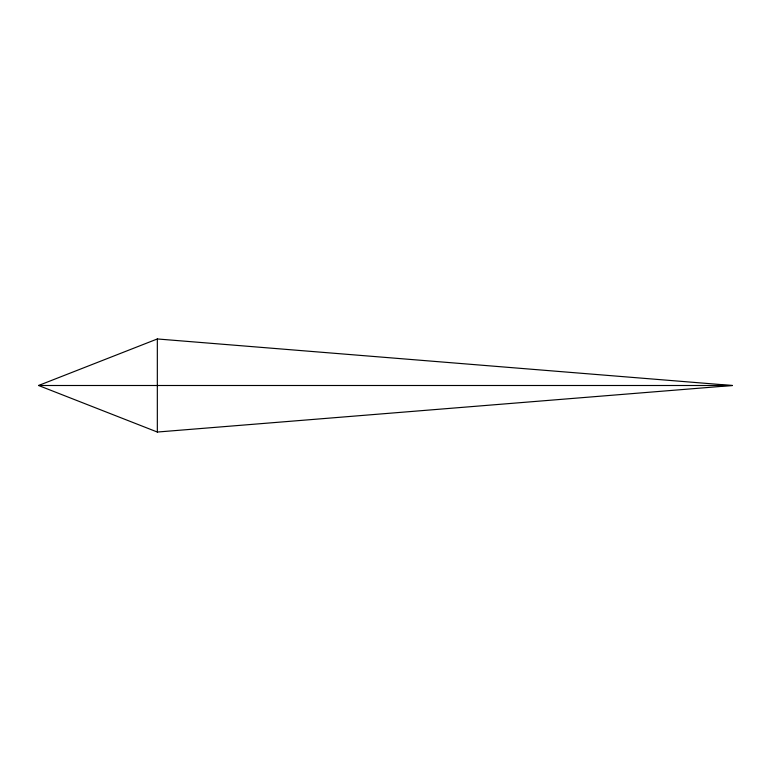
<?xml version="1.0" encoding="UTF-8"?>
<svg xmlns="http://www.w3.org/2000/svg" width="771" height="771" viewBox="0 0 771 771"><rect width="100%" height="100%" fill="white"/><g stroke="black" fill="none" stroke-linecap="round" stroke-linejoin="round"><path stroke-width="1.16" d="M38.55 385.5L157.332 338.961L732.45 385.5L157.332 432.039L38.55 385.5L732.45 385.5M157.332 338.961L157.332 432.039"/></g></svg>
